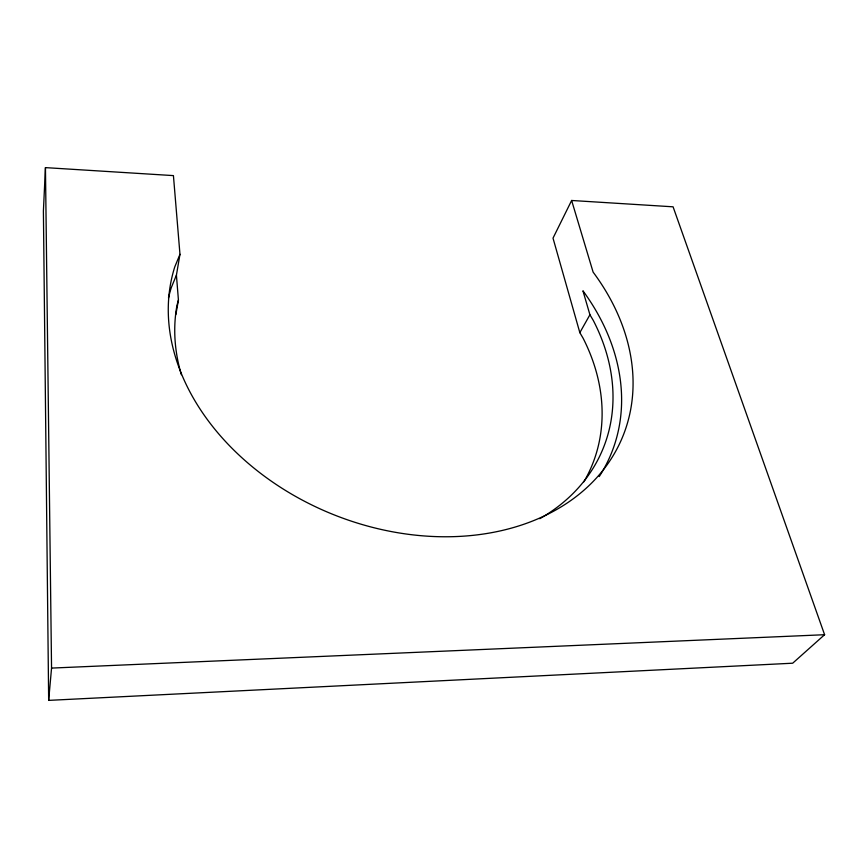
<?xml version="1.0" encoding="UTF-8"?>
<svg xmlns="http://www.w3.org/2000/svg" width="868" height="868" viewBox="0 0 868 868"><rect width="100%" height="100%" fill="white"/><g stroke="black" fill="none" stroke-linecap="round" stroke-linejoin="round"><path stroke-width="1.3" d="M168.468 298.028A235.271 179.98 21.9 0 1 171.267 287.688L176.421 275.134L179.969 254.313L173.426 175.607L45.451 167.622L43.4 211L48.662 700.378L792.69 663.206L824.6 634.714L673.08 206.812L571.632 200.475L553.014 238.147L579.835 332.65L583.09 338.184A221.676 171.506 21.8 0 1 583.904 481.805M48.662 700.378L51.548 668.089L45.451 167.622M175.857 314.628L178.428 300.068L176.421 275.134M178.428 300.068L176.953 305.46A225.756 172.623 21.9 0 0 181.358 374.726M179.969 254.313L174.75 266.943A239.687 181.108 21.9 0 0 442.148 536.75A239.687 181.108 21.9 0 0 593.115 272.118L571.632 200.475M579.835 332.65L589.925 314.769L582.938 290.791A235.271 179.98 21.9 0 1 599.224 476.575M51.548 668.089L824.6 634.714M589.925 314.769L593.256 320.368A225.756 172.623 21.9 0 1 539.755 518.706"/></g></svg>
